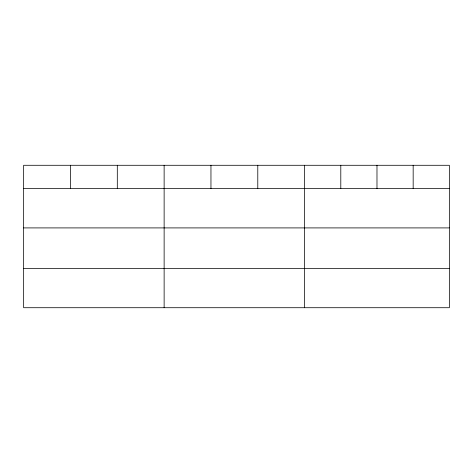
<?xml version="1.0" encoding="UTF-8"?>
<svg xmlns="http://www.w3.org/2000/svg" width="473" height="473" viewBox="0 0 473 473"><rect width="100%" height="100%" fill="white"/><g stroke="black" fill="none" stroke-linecap="round" stroke-linejoin="round"><path stroke-width="0.71" d="M449.35 227.909L449.35 165.284L23.65 165.284L23.65 307.716L449.35 307.716L449.35 227.909L23.65 227.909M23.65 188.603L449.35 188.603M23.65 268.41L449.35 268.41M413.166 165.284L413.166 188.603M376.981 165.284L376.981 188.603M340.797 165.284L340.797 188.603M304.612 165.284L304.612 307.716M257.785 165.284L257.785 188.603M210.958 165.284L210.958 188.603M164.131 165.284L164.131 307.716M117.304 165.284L117.304 188.603M70.477 165.284L70.477 188.603"/></g></svg>
